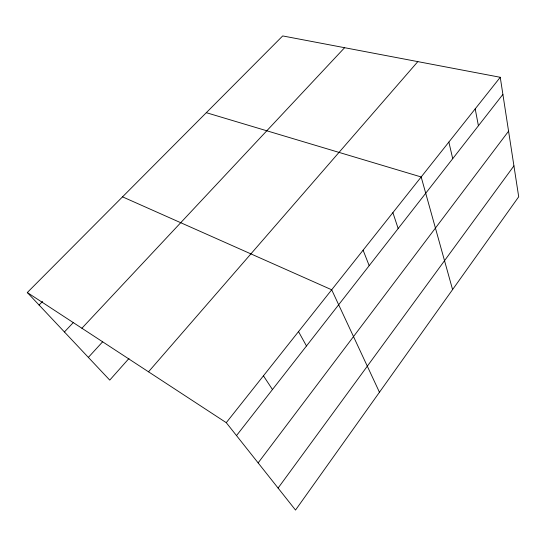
<?xml version="1.0" encoding="UTF-8"?>
<svg xmlns="http://www.w3.org/2000/svg" width="546" height="546" viewBox="0 0 546 546"><rect width="100%" height="100%" fill="white"/><g stroke="black" fill="none" stroke-linecap="round" stroke-linejoin="round"><path stroke-width="0.82" d="M278.091 488.069L513.929 165.868M258.142 462.892L508.572 131.183M236.507 435.592L502.893 94.403M500.252 77.286L518.7 196.778L295.522 510.066L226.269 422.672L500.252 77.286L282.698 35.934L27.3 292.526L109.753 380.112L128.972 358.469M148.512 371.812L417.833 61.623M88.363 357.391L102.689 341.735M81.893 328.242L344.608 47.7M64.421 331.961L73.184 322.686M39.073 305.037L42.595 301.44M206.306 112.681L421.178 176.972L452.586 289.592M122.529 196.853L331.688 289.783L379.456 392.246M27.3 292.526L226.269 422.672M263.438 375.825L272.474 389.523M298.519 331.599L306.477 345.973M363.104 250.184L369.185 265.656M392.888 212.633L398.164 228.535M448.867 142.062L452.716 158.668M475.197 108.879L478.412 125.757"/></g></svg>
